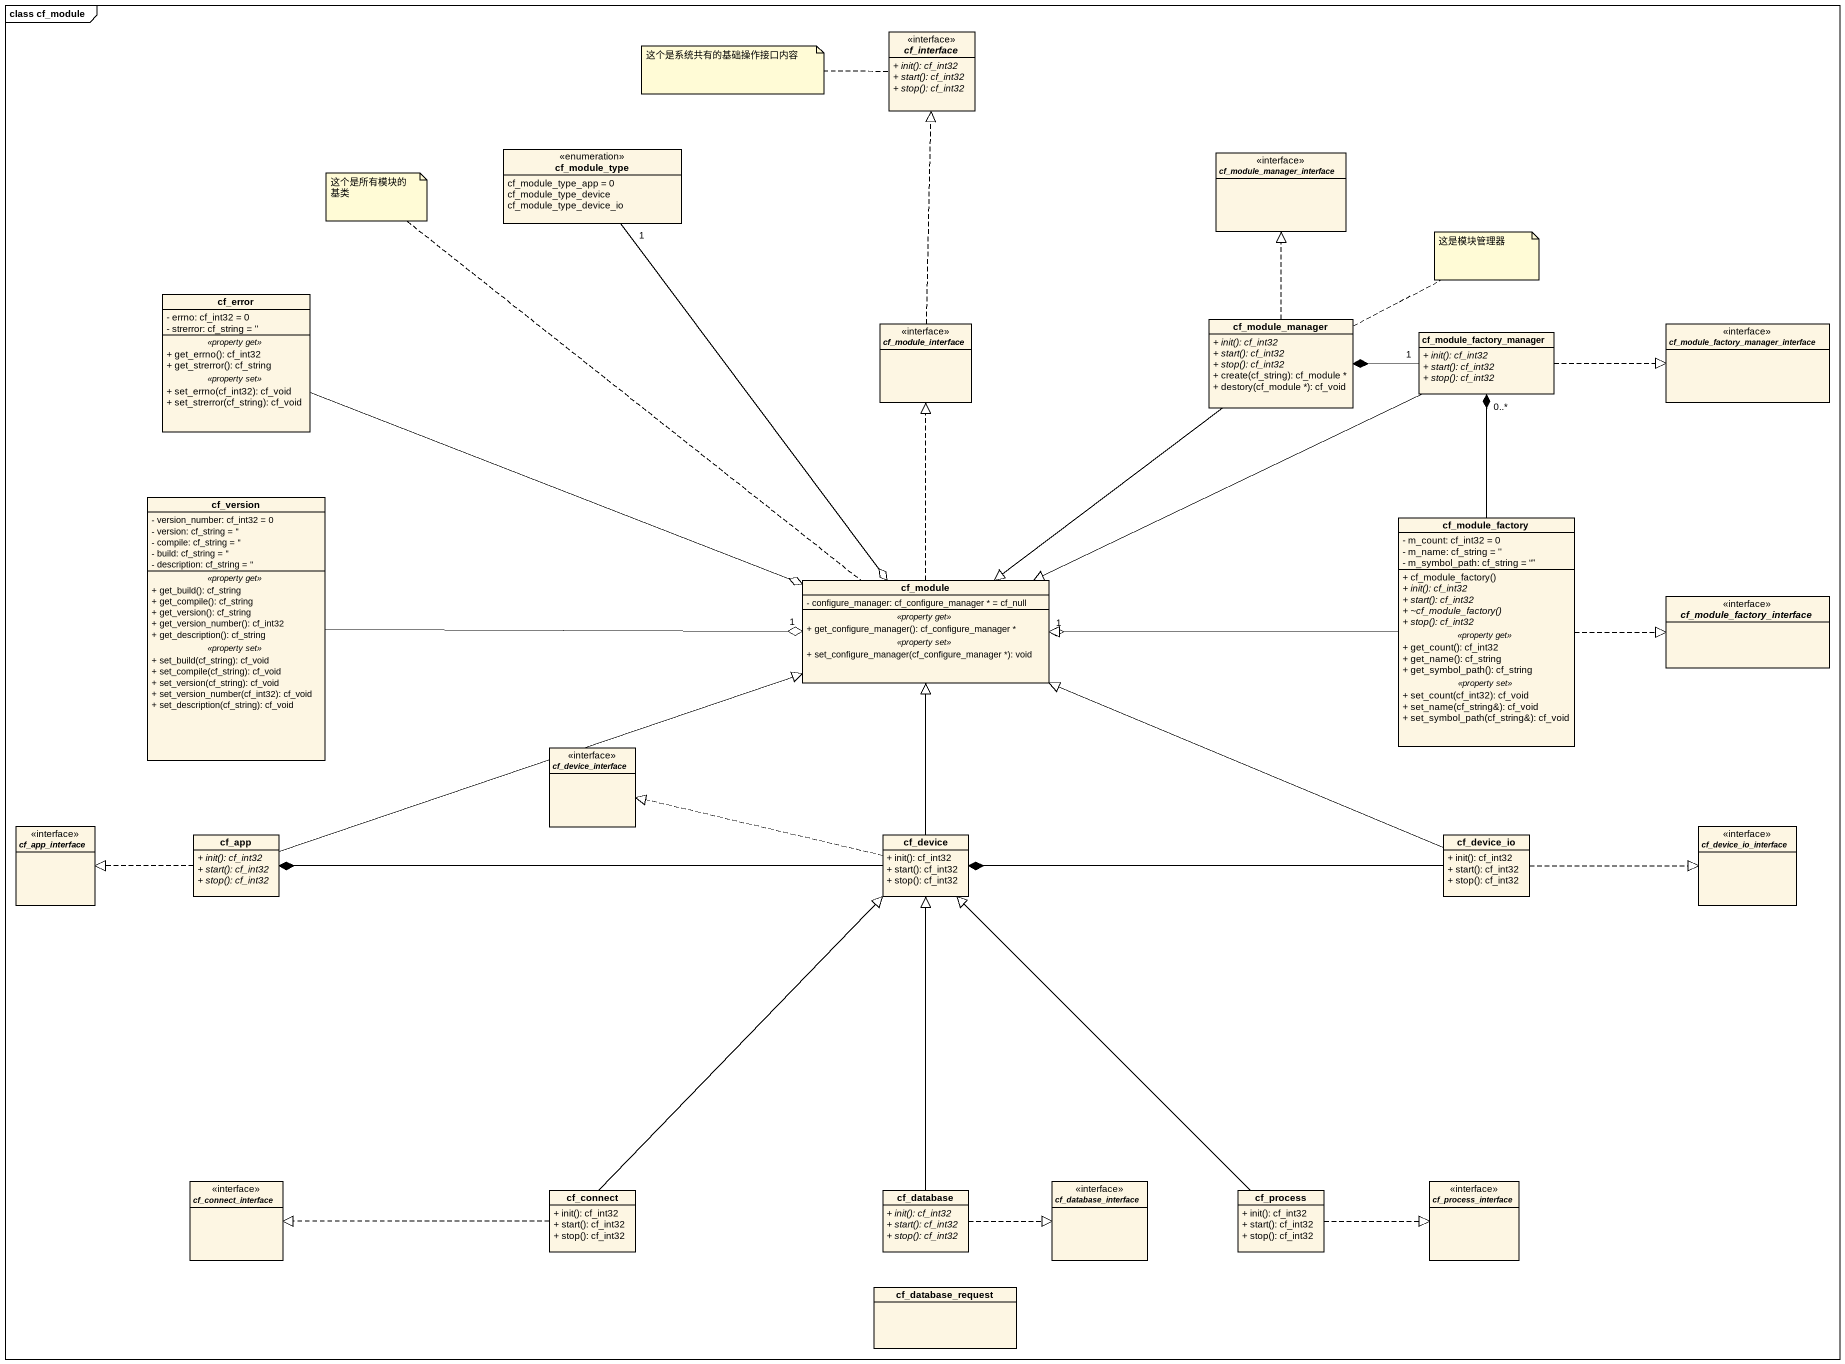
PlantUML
@startuml
mainframe class cf_module
hide circle
hide empty members
skinparam classAttributeIconSize 0
interface cf_interface {
  {abstract} + init(): cf_int32
  {abstract} + start(): cf_int32
  {abstract} + stop(): cf_int32
}
enum cf_module_type {
  cf_module_type_app = 0
  cf_module_type_device
  cf_module_type_device_io
}
interface cf_module_manager_interface
class cf_error {
  - errno: cf_int32 = 0
  - strerror: cf_string = ''
  .. <<property get>> ..
  + get_errno(): cf_int32
  + get_strerror(): cf_string
  .. <<property set>> ..
  + set_errno(cf_int32): cf_void
  + set_strerror(cf_string): cf_void
}
interface cf_module_interface
class cf_module_manager {
  {abstract} + init(): cf_int32
  {abstract} + start(): cf_int32
  {abstract} + stop(): cf_int32
  + create(cf_string): cf_module *
  + destory(cf_module *): cf_void
}
class cf_module_factory_manager {
  {abstract} + init(): cf_int32
  {abstract} + start(): cf_int32
  {abstract} + stop(): cf_int32
}
interface "cf_module_factory_manager_interface" as cf_module_factory_manager_2
class cf_version {
  - version_number: cf_int32 = 0
  - version: cf_string = ''
  - compile: cf_string = ''
  - build: cf_string = ''
  - description: cf_string = ''
  .. <<property get>> ..
  + get_build(): cf_string
  + get_compile(): cf_string
  + get_version(): cf_string
  + get_version_number(): cf_int32
  + get_description(): cf_string
  .. <<property set>> ..
  + set_build(cf_string): cf_void
  + set_compile(cf_string): cf_void
  + set_version(cf_string): cf_void
  + set_version_number(cf_int32): cf_void
  + set_description(cf_string): cf_void
}
class cf_module_factory {
  - m_count: cf_int32 = 0
  - m_name: cf_string = ''
  - m_symbol_path: cf_string = “”
  --
  + cf_module_factory()
  {abstract} + init(): cf_int32
  {abstract} + start(): cf_int32
  {abstract} + ~cf_module_factory()
  {abstract} + stop(): cf_int32
  .. <<property get>> ..
  + get_count(): cf_int32
  + get_name(): cf_string
  + get_symbol_path(): cf_string
  .. <<property set>> ..
  + set_count(cf_int32): cf_void
  + set_name(cf_string&): cf_void
  + set_symbol_path(cf_string&): cf_void
}
class cf_module {
  - configure_manager: cf_configure_manager * = cf_null
  .. <<property get>> ..
  + get_configure_manager(): cf_configure_manager *
  .. <<property set>> ..
  + set_configure_manager(cf_configure_manager *): void
}
interface cf_module_factory_interface
interface cf_device_interface
interface cf_app_interface
class cf_app {
  {abstract} + init(): cf_int32
  {abstract} + start(): cf_int32
  {abstract} + stop(): cf_int32
}
class cf_device {
  + init(): cf_int32
  + start(): cf_int32
  + stop(): cf_int32
}
class cf_device_io {
  + init(): cf_int32
  + start(): cf_int32
  + stop(): cf_int32
}
interface cf_device_io_interface
interface cf_connect_interface
class cf_connect {
  + init(): cf_int32
  + start(): cf_int32
  + stop(): cf_int32
}
class cf_database {
  {abstract} + init(): cf_int32
  {abstract} + start(): cf_int32
  {abstract} + stop(): cf_int32
}
interface cf_database_interface
class cf_process {
  + init(): cf_int32
  + start(): cf_int32
  + stop(): cf_int32
}
interface cf_process_interface
class cf_database_request
cf_module_type "1" --o cf_module
cf_error -right-o cf_module
cf_module_interface .up.|> cf_interface
cf_module_manager .up.|> cf_module_manager_interface
cf_module_manager --|> cf_module
cf_module_factory_manager "1" -left-* cf_module_manager
cf_module_factory_manager .right.|> cf_module_factory_manager_2
cf_module_factory_manager -left-|> cf_module
cf_version -right-o "1" cf_module
cf_module_factory -up-* "0..*" cf_module_factory_manager
cf_module_factory -left-o "1" cf_module
cf_module_factory -left-|> cf_module
cf_module_factory .right.|> cf_module_factory_interface
cf_module .up.|> cf_module_interface
cf_app -right-|> cf_module
cf_app .left.|> cf_app_interface
cf_device -up-|> cf_module
cf_device .left.|> cf_device_interface
cf_device -left-* cf_app
cf_device_io -left-|> cf_module
cf_device_io -left-* cf_device
cf_device_io .right.|> cf_device_io_interface
cf_connect -up-|> cf_device
cf_connect .left.|> cf_connect_interface
cf_database -up-|> cf_device
cf_database .right.|> cf_database_interface
cf_process -up-|> cf_device
cf_process .right.|> cf_process_interface
note left of cf_interface : 这个是系统共有的基础操作接口内容
note top of cf_module : 这个是所有模块的基类
note right of cf_module_manager : 这是模块管理器
@enduml
